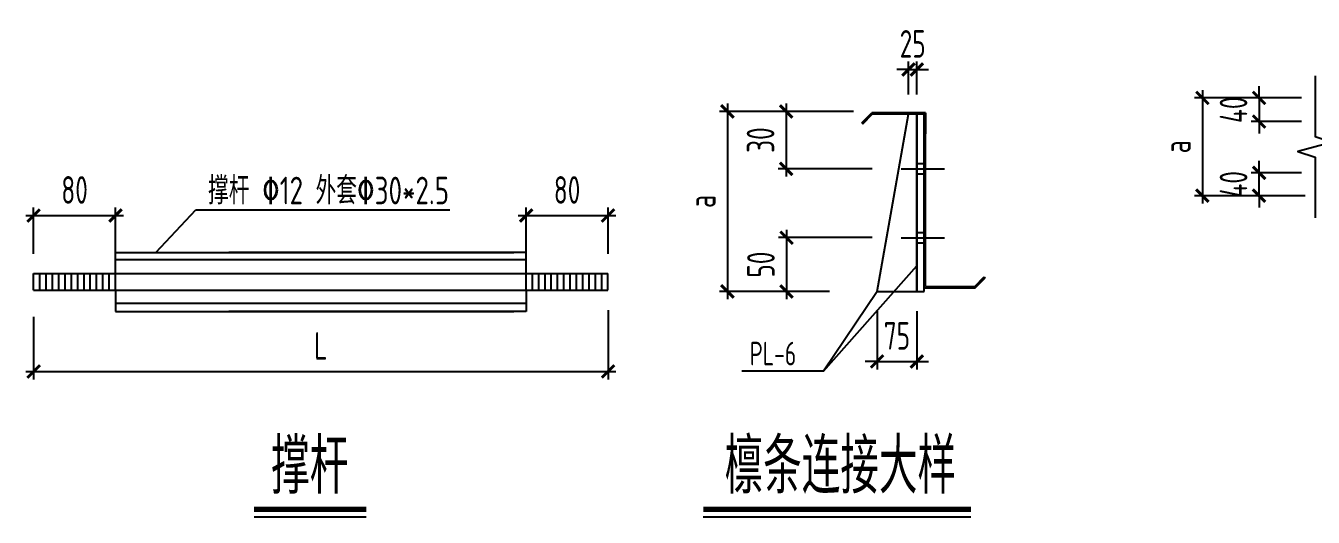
# Model space of a CAD drawing. Extents: x 287065 to 1473467, y 284802 to 344222.
# Drawn here: x 1424869 to 1441221, y 309185 to 315426 of the extents above; entities that cross this region are included whole.
import ezdxf
from ezdxf.enums import TextEntityAlignment as Align

# ---------------------------------------------------------------- set-up
doc = ezdxf.new("R2010")
doc.units = 0
doc.header["$LTSCALE"] = 1000
doc.linetypes.add('DOTE', pattern=[2.42, 2, -0.2, 0.02, -0.2])
doc.layers.get('0').update_dxf_attribs({"linetype": 'CONTINUOUS'})
doc.layers.get('DEFPOINTS').update_dxf_attribs({"linetype": 'CONTINUOUS'})
for name, color, linetype in [('1', 3, 'CONTINUOUS'), ('AXIS_TEXT', 3, 'CONTINUOUS'), ('DIM', 3, 'CONTINUOUS'), ('DOTE', 8, 'DOTE'), ('NUM', 3, 'CONTINUOUS'), ('TEXT', 7, 'CONTINUOUS'), ('THIN', 7, 'CONTINUOUS'), ('建筑', 3, 'CONTINUOUS')]:
    doc.layers.add(name, color=color, linetype=linetype)
doc.styles.add('TSSD_Dimension', font='tssdeng.shx', dxfattribs={"width": 0.7, "bigfont": 'hztxt.shx'})
doc.styles.add('TSSD_Rein', font='tssdeng.shx', dxfattribs={"width": 0.7, "bigfont": 'hztxt.shx'})
doc.dimstyles.new('TSSD_100_100', dxfattribs={"dimtxt": 350, "dimasz": 150, "dimexe": 100, "dimexo": 250, "dimgap": 150, "dimtad": 1, "dimdec": 0, "dimzin": 0, "dimdsep": 46, "dimtxsty": 'TSSD_Dimension', "dimblk": 'ARCHTICK', "dimcen": 0, "dimdle": 100, "dimclrd": 3, "dimclre": 3, "dimclrt": 7, "dimadec": 0, "dimazin": 0, "dimtfac": 1, "dimtdec": 0, "dimtix": 1, "dimtmove": 2, "dimatfit": 3, "dimfxl": 100, "dimtolj": 1, "dimtzin": 0, "dimarcsym": 0})

# ---------------------------------------------------------------- blocks, each defined once
blk = doc.blocks.new('_ARCHTICK')
at = {"color": 0}
blk.add_lwpolyline([(-0.53, -0.53, 0.25, 0.25, 0), (0.53, 0.53, 0.5, 0.5, 0)], format="xyseb", dxfattribs=at)
blk = doc.blocks.new('*D844')
at = {"layer": 'DEFPOINTS', "color": 0}
for p in [(1432264, 313016), (1431224, 312280), (1432264, 312280)]:
    blk.add_point(p, dxfattribs=at)
at = {"layer": 'DIM', "color": 3, "lineweight": -2}
for p, q in [((1431124, 313016), (1432364, 313016)), ((1431224, 312530), (1431224, 313116)), ((1432264, 312530), (1432264, 313116))]:
    blk.add_line(p, q, dxfattribs=at)
at = {"layer": 'DIM', "color": 3, "lineweight": -2, "xscale": 150, "yscale": 150, "zscale": 150, "rotation": 180}
blk.add_blockref('_ARCHTICK', (1431224, 313016), dxfattribs=at)
at = {"layer": 'DIM', "color": 3, "lineweight": -2, "xscale": 150, "yscale": 150, "zscale": 150}
blk.add_blockref('_ARCHTICK', (1432264, 313016), dxfattribs=at)
at = {"layer": 'DIM', "color": 7, "insert": (1431744, 313341), "char_height": 350, "attachment_point": 5, "style": 'TSSD_Dimension'}
blk.add_mtext('\\A1;80', dxfattribs=at)
blk = doc.blocks.new('*D845')
at = {"layer": 'DEFPOINTS', "color": 0}
for p in [(1432264, 312066), (1424969, 311980), (1432264, 311036)]:
    blk.add_point(p, dxfattribs=at)
at = {"layer": 'DIM', "color": 3, "lineweight": -2}
for p, q in [((1424969, 311730), (1424969, 310936)), ((1432264, 311816), (1432264, 310936)), ((1424869, 311036), (1432364, 311036))]:
    blk.add_line(p, q, dxfattribs=at)
at = {"layer": 'DIM', "color": 3, "lineweight": -2, "xscale": 150, "yscale": 150, "zscale": 150, "rotation": 180}
blk.add_blockref('_ARCHTICK', (1424969, 311036), dxfattribs=at)
at = {"layer": 'DIM', "color": 3, "lineweight": -2, "xscale": 150, "yscale": 150, "zscale": 150}
blk.add_blockref('_ARCHTICK', (1432264, 311036), dxfattribs=at)
at = {"layer": 'DIM', "color": 7, "insert": (1428616, 311361), "char_height": 350, "attachment_point": 5, "style": 'TSSD_Dimension'}
blk.add_mtext('\\A1;L', dxfattribs=at)
blk = doc.blocks.new('*D846')
at = {"layer": 'DEFPOINTS', "color": 0}
for p in [(1426009, 313016), (1424969, 312280), (1426009, 312280)]:
    blk.add_point(p, dxfattribs=at)
at = {"layer": 'DIM', "color": 3, "lineweight": -2}
for p, q in [((1424869, 313016), (1426109, 313016)), ((1424969, 312530), (1424969, 313116)), ((1426009, 312530), (1426009, 313116))]:
    blk.add_line(p, q, dxfattribs=at)
at = {"layer": 'DIM', "color": 3, "lineweight": -2, "xscale": 150, "yscale": 150, "zscale": 150, "rotation": 180}
blk.add_blockref('_ARCHTICK', (1424969, 313016), dxfattribs=at)
at = {"layer": 'DIM', "color": 3, "lineweight": -2, "xscale": 150, "yscale": 150, "zscale": 150}
blk.add_blockref('_ARCHTICK', (1426009, 313016), dxfattribs=at)
at = {"layer": 'DIM', "color": 7, "insert": (1425489, 313341), "char_height": 350, "attachment_point": 5, "style": 'TSSD_Dimension'}
blk.add_mtext('\\A1;80', dxfattribs=at)
blk = doc.blocks.new('*D886')
at = {"layer": 'DEFPOINTS', "color": 0}
for p in [(1435869, 312735), (1434531, 312052), (1435325, 312052)]:
    blk.add_point(p, dxfattribs=at)
at = {"layer": 'DIM', "color": 3, "lineweight": -2}
for p, q in [((1434531, 312835), (1434531, 311952)), ((1435619, 312735), (1434431, 312735)), ((1435075, 312052), (1434431, 312052))]:
    blk.add_line(p, q, dxfattribs=at)
at = {"layer": 'DIM', "color": 3, "lineweight": -2, "xscale": 150, "yscale": 150, "zscale": 150}
for p, rotation in [((1434531, 312735), 90), ((1434531, 312052), 270)]:
    blk.add_blockref('_ARCHTICK', p, dxfattribs=dict(at, rotation=rotation))
at = {"layer": 'DIM', "color": 7, "insert": (1434206, 312393), "char_height": 350, "attachment_point": 5, "rotation": 90, "style": 'TSSD_Dimension'}
blk.add_mtext('\\A1;50', dxfattribs=at)
blk = doc.blocks.new('*D887')
at = {"layer": 'DEFPOINTS', "color": 0}
for p in [(1435631, 314338), (1434526, 313610), (1435869, 313610)]:
    blk.add_point(p, dxfattribs=at)
at = {"layer": 'DIM', "color": 3, "lineweight": -2}
for p, q in [((1435381, 314338), (1434426, 314338)), ((1434526, 314438), (1434526, 313510)), ((1435619, 313610), (1434426, 313610))]:
    blk.add_line(p, q, dxfattribs=at)
at = {"layer": 'DIM', "color": 3, "lineweight": -2, "xscale": 150, "yscale": 150, "zscale": 150}
for p, rotation in [((1434526, 314338), 90), ((1434526, 313610), 270)]:
    blk.add_blockref('_ARCHTICK', p, dxfattribs=dict(at, rotation=rotation))
at = {"layer": 'DIM', "color": 7, "insert": (1434201, 313974), "char_height": 350, "attachment_point": 5, "rotation": 90, "style": 'TSSD_Dimension'}
blk.add_mtext('\\A1;30', dxfattribs=at)
blk = doc.blocks.new('*D888')
at = {"layer": 'DEFPOINTS', "color": 0}
for p in [(1435168, 314338), (1433780, 312052), (1435073, 312052)]:
    blk.add_point(p, dxfattribs=at)
at = {"layer": 'DIM', "color": 3, "lineweight": -2}
for p, q in [((1434918, 314338), (1433680, 314338)), ((1433780, 314438), (1433780, 311952)), ((1434823, 312052), (1433680, 312052))]:
    blk.add_line(p, q, dxfattribs=at)
at = {"layer": 'DIM', "color": 3, "lineweight": -2, "xscale": 150, "yscale": 150, "zscale": 150}
for p, rotation in [((1433780, 314338), 90), ((1433780, 312052), 270)]:
    blk.add_blockref('_ARCHTICK', p, dxfattribs=dict(at, rotation=rotation))
at = {"layer": 'DIM', "color": 7, "insert": (1433455, 313195), "char_height": 350, "attachment_point": 5, "rotation": 90, "style": 'TSSD_Dimension'}
blk.add_mtext('\\A1;a', dxfattribs=at)
blk = doc.blocks.new('*D889')
at = {"layer": 'DEFPOINTS', "color": 0}
for p in [(1435681, 312052), (1436186, 312052), (1436186, 311163)]:
    blk.add_point(p, dxfattribs=at)
at = {"layer": 'DIM', "color": 3, "lineweight": -2}
for p, q in [((1435681, 311802), (1435681, 311063)), ((1436186, 311802), (1436186, 311063)), ((1435681, 311163), (1435531, 311163)), ((1435681, 311163), (1436186, 311163)), ((1436186, 311163), (1436336, 311163))]:
    blk.add_line(p, q, dxfattribs=at)
at = {"layer": 'DIM', "color": 3, "lineweight": -2, "xscale": 150, "yscale": 150, "zscale": 150}
blk.add_blockref('_ARCHTICK', (1435681, 311163), dxfattribs=at)
at = {"layer": 'DIM', "color": 3, "lineweight": -2, "xscale": 150, "yscale": 150, "zscale": 150, "rotation": 180}
blk.add_blockref('_ARCHTICK', (1436186, 311163), dxfattribs=at)
at = {"layer": 'DIM', "color": 7, "insert": (1435933, 311488), "char_height": 350, "attachment_point": 5, "style": 'TSSD_Dimension'}
blk.add_mtext('\\A1;75', dxfattribs=at)
blk = doc.blocks.new('*D890')
at = {"layer": 'DEFPOINTS', "color": 0}
for p in [(1436186, 314871), (1436080, 314302), (1436186, 314302)]:
    blk.add_point(p, dxfattribs=at)
at = {"layer": 'DIM', "color": 3, "lineweight": -2}
for p, q in [((1436080, 314552), (1436080, 314971)), ((1436186, 314552), (1436186, 314971)), ((1436080, 314871), (1435930, 314871)), ((1436080, 314871), (1436186, 314871)), ((1436186, 314871), (1436336, 314871))]:
    blk.add_line(p, q, dxfattribs=at)
at = {"layer": 'DIM', "color": 3, "lineweight": -2, "xscale": 150, "yscale": 150, "zscale": 150}
blk.add_blockref('_ARCHTICK', (1436080, 314871), dxfattribs=at)
at = {"layer": 'DIM', "color": 3, "lineweight": -2, "xscale": 150, "yscale": 150, "zscale": 150, "rotation": 180}
blk.add_blockref('_ARCHTICK', (1436186, 314871), dxfattribs=at)
at = {"layer": 'DIM', "color": 7, "insert": (1436133, 315196), "char_height": 350, "attachment_point": 5, "style": 'TSSD_Dimension'}
blk.add_mtext('\\A1;25', dxfattribs=at)
blk = doc.blocks.new('*D905')
at = {"layer": 'DEFPOINTS', "color": 0}
for p in [(1441323, 314509), (1440533, 314209), (1441323, 314209)]:
    blk.add_point(p, dxfattribs=at)
at = {"layer": 'DIM', "color": 3, "lineweight": -2}
for p, q in [((1440533, 314509), (1440533, 314659)), ((1441073, 314509), (1440433, 314509)), ((1440533, 314509), (1440533, 314209)), ((1441073, 314209), (1440433, 314209)), ((1440533, 314209), (1440533, 314059))]:
    blk.add_line(p, q, dxfattribs=at)
at = {"layer": 'DIM', "color": 3, "lineweight": -2, "xscale": 150, "yscale": 150, "zscale": 150}
for p, rotation in [((1440533, 314509), 270), ((1440533, 314209), 90)]:
    blk.add_blockref('_ARCHTICK', p, dxfattribs=dict(at, rotation=rotation))
at = {"layer": 'DIM', "color": 7, "insert": (1440208, 314359), "char_height": 350, "attachment_point": 5, "rotation": 90, "style": 'TSSD_Dimension'}
blk.add_mtext('\\A1;40', dxfattribs=at)
blk = doc.blocks.new('*D906')
at = {"layer": 'DEFPOINTS', "color": 0}
for p in [(1440533, 313559), (1441323, 313559), (1441368, 313268)]:
    blk.add_point(p, dxfattribs=at)
at = {"layer": 'DIM', "color": 3, "lineweight": -2}
for p, q in [((1440533, 313559), (1440533, 313709)), ((1441073, 313559), (1440433, 313559)), ((1440533, 313268), (1440533, 313559)), ((1441118, 313268), (1440433, 313268)), ((1440533, 313268), (1440533, 313118))]:
    blk.add_line(p, q, dxfattribs=at)
at = {"layer": 'DIM', "color": 3, "lineweight": -2, "xscale": 150, "yscale": 150, "zscale": 150}
for p, rotation in [((1440533, 313559), 270), ((1440533, 313268), 90)]:
    blk.add_blockref('_ARCHTICK', p, dxfattribs=dict(at, rotation=rotation))
at = {"layer": 'DIM', "color": 7, "insert": (1440208, 313413), "char_height": 350, "attachment_point": 5, "rotation": 90, "style": 'TSSD_Dimension'}
blk.add_mtext('\\A1;40', dxfattribs=at)
blk = doc.blocks.new('*D907')
at = {"layer": 'DEFPOINTS', "color": 0}
for p in [(1441323, 314509), (1439813, 313268), (1441368, 313268)]:
    blk.add_point(p, dxfattribs=at)
at = {"layer": 'DIM', "color": 3, "lineweight": -2}
for p, q in [((1441073, 314509), (1439713, 314509)), ((1439813, 314609), (1439813, 313168)), ((1441118, 313268), (1439713, 313268))]:
    blk.add_line(p, q, dxfattribs=at)
at = {"layer": 'DIM', "color": 3, "lineweight": -2, "xscale": 150, "yscale": 150, "zscale": 150}
for p, rotation in [((1439813, 314509), 90), ((1439813, 313268), 270)]:
    blk.add_blockref('_ARCHTICK', p, dxfattribs=dict(at, rotation=rotation))
at = {"layer": 'DIM', "color": 7, "insert": (1439488, 313888), "char_height": 350, "attachment_point": 5, "rotation": 90, "style": 'TSSD_Dimension'}
blk.add_mtext('\\A1;a', dxfattribs=at)

msp = doc.modelspace()

# ---------------------------------------------------------------- linework, layer by layer
at = {"layer": '1'}
for p, q in [((1435487.523, 314194.27), (1435613.232, 314319.978)), ((1435500.094, 314181.699), (1435620.596, 314302.2)), ((1436297.681, 314319.978), (1435613.232, 314319.978)), ((1436279.903, 314302.2), (1435620.596, 314302.2)), ((1435681.169, 312052.2), (1436079.808, 314302.2)), ((1436185.614, 314302.2), (1436185.614, 312052.2)), ((1436185.614, 312052.2), (1436185.614, 314302.2)), ((1436279.903, 312097.74), (1436279.903, 314302.2)), ((1436279.903, 312052.2), (1436279.903, 314302.2)), ((1436297.681, 312115.518), (1436297.681, 314319.978)), ((1436297.681, 314319.978), (1436297.681, 314053.31)), ((1435487.523, 314194.27), (1435500.094, 314181.699)), ((1436921.433, 312115.518), (1437041.935, 312236.02)), ((1436928.797, 312097.74), (1437054.506, 312223.449)), ((1437041.935, 312236.02), (1437054.506, 312223.449)), ((1435681.169, 312052.2), (1436185.614, 312052.2)), ((1436185.614, 312052.2), (1436279.903, 312052.2)), ((1436279.903, 312097.74), (1436609.531, 312097.74)), ((1436279.903, 312097.74), (1436928.797, 312097.74)), ((1436297.681, 312115.518), (1436921.433, 312115.518))]:
    msp.add_line(p, q, dxfattribs=at)
at = {"layer": 'AXIS_TEXT', "linetype": 'Continuous', "ltscale": 0.125}
for p, q in [((1436185.614, 313675.816), (1436279.903, 313675.816)), ((1436185.614, 313543.844), (1436279.903, 313543.844)), ((1436185.614, 312800.627), (1436279.903, 312800.627)), ((1436185.614, 312668.655), (1436279.903, 312668.655))]:
    msp.add_line(p, q, dxfattribs=at)
at = {"layer": 'DOTE', "ltscale": 50}
for p, q in [((1435986.47, 313609.83), (1436538.695, 313609.83)), ((1435986.47, 312734.641), (1436538.695, 312734.641))]:
    msp.add_line(p, q, dxfattribs=at)
at = {"layer": 'NUM'}
msp.add_line((1429193.233, 309184.983), (1427769.204, 309184.983), dxfattribs=at)
at = {"layer": 'NUM', "const_width": 70}
for points in [[(1429193.233, 309284.753), (1427769.204, 309284.753)], [(1436872.649, 309284.753), (1433472.3, 309284.753)]]:
    msp.add_lwpolyline(points, dxfattribs=at)
at = {"layer": 'NUM'}
msp.add_lwpolyline([(1436872.649, 309184.753), (1433472.3, 309184.753)], dxfattribs=at)
at = {"layer": 'TEXT'}
for p, q in [((1426520.16, 312548.69), (1427027.124, 313089.578)), ((1427027.124, 313089.578), (1430256.753, 313089.578)), ((1435000.476, 311039.412), (1436185.614, 312378.598)), ((1435681.169, 312052.2), (1435000.476, 311039.412)), ((1435000.476, 311039.412), (1433963.959, 311039.412))]:
    msp.add_line(p, q, dxfattribs=at)
at = {"layer": 'THIN'}
msp.add_lwpolyline([(1441243.114, 314788.828), (1441243.114, 314018.198), (1441463.114, 313948.198), (1441023.114, 313828.198), (1441243.114, 313758.198), (1441243.114, 312987.567)], dxfattribs=at)
at = {"layer": '建筑', "linetype": 'Continuous'}
for p, q in [((1426008.8, 312279.662), (1426008.8, 312548.69)), ((1426008.8, 312548.69), (1431069.381, 312548.69)), ((1431223.534, 312548.69), (1427450.16, 312548.69)), ((1431223.534, 312279.662), (1431223.534, 312548.69)), ((1431223.534, 312454.221), (1426008.8, 312454.221)), ((1424968.8, 312279.662), (1432263.534, 312279.662)), ((1424968.8, 312066.329), (1424968.8, 312279.662)), ((1425048.8, 312066.329), (1425048.8, 312279.662)), ((1425048.8, 312066.329), (1425048.8, 312279.662)), ((1425128.8, 312066.329), (1425128.8, 312279.662)), ((1425128.8, 312066.329), (1425128.8, 312279.662)), ((1425208.8, 312066.329), (1425208.8, 312279.662)), ((1425208.8, 312066.329), (1425208.8, 312279.662)), ((1425288.8, 312066.329), (1425288.8, 312279.662)), ((1425288.8, 312066.329), (1425288.8, 312279.662)), ((1425368.8, 312066.329), (1425368.8, 312279.662)), ((1425368.8, 312066.329), (1425368.8, 312279.662)), ((1425448.8, 312066.329), (1425448.8, 312279.662)), ((1425448.8, 312066.329), (1425448.8, 312279.662)), ((1425528.8, 312066.329), (1425528.8, 312279.662)), ((1425528.8, 312066.329), (1425528.8, 312279.662)), ((1425608.8, 312066.329), (1425608.8, 312279.662)), ((1425608.8, 312066.329), (1425608.8, 312279.662)), ((1425608.8, 312066.329), (1425608.8, 312279.662)), ((1425688.8, 312066.329), (1425688.8, 312279.662)), ((1425688.8, 312066.329), (1425688.8, 312279.662)), ((1425768.8, 312066.329), (1425768.8, 312279.662)), ((1425768.8, 312066.329), (1425768.8, 312279.662)), ((1425848.8, 312066.329), (1425848.8, 312279.662)), ((1425848.8, 312066.329), (1425848.8, 312279.662)), ((1425928.8, 312066.329), (1425928.8, 312279.662)), ((1425928.8, 312066.329), (1425928.8, 312279.662)), ((1426008.8, 312066.329), (1426008.8, 312279.662)), ((1426008.8, 312066.329), (1426008.8, 312279.662)), ((1431223.534, 312066.329), (1431223.534, 312279.662)), ((1431223.534, 312066.329), (1431223.534, 312279.662)), ((1431303.534, 312066.329), (1431303.534, 312279.662)), ((1431303.534, 312066.329), (1431303.534, 312279.662)), ((1431383.534, 312066.329), (1431383.534, 312279.662)), ((1431383.534, 312066.329), (1431383.534, 312279.662)), ((1431463.534, 312066.329), (1431463.534, 312279.662)), ((1431463.534, 312066.329), (1431463.534, 312279.662)), ((1431543.534, 312066.329), (1431543.534, 312279.662)), ((1431543.534, 312066.329), (1431543.534, 312279.662)), ((1431623.534, 312066.329), (1431623.534, 312279.662)), ((1431623.534, 312066.329), (1431623.534, 312279.662)), ((1431623.534, 312066.329), (1431623.534, 312279.662)), ((1431703.534, 312066.329), (1431703.534, 312279.662)), ((1431703.534, 312066.329), (1431703.534, 312279.662)), ((1431783.534, 312066.329), (1431783.534, 312279.662)), ((1431783.534, 312066.329), (1431783.534, 312279.662)), ((1431863.534, 312066.329), (1431863.534, 312279.662)), ((1431863.534, 312066.329), (1431863.534, 312279.662)), ((1431943.534, 312066.329), (1431943.534, 312279.662)), ((1431943.534, 312066.329), (1431943.534, 312279.662)), ((1432023.534, 312066.329), (1432023.534, 312279.662)), ((1432023.534, 312066.329), (1432023.534, 312279.662)), ((1432103.534, 312066.329), (1432103.534, 312279.662)), ((1432103.534, 312066.329), (1432103.534, 312279.662)), ((1432183.534, 312066.329), (1432183.534, 312279.662)), ((1432183.534, 312066.329), (1432183.534, 312279.662)), ((1432263.534, 312066.329), (1432263.534, 312279.662)), ((1424968.8, 312066.329), (1432263.534, 312066.329)), ((1426008.8, 312066.329), (1426008.8, 311797.301)), ((1431223.534, 312066.329), (1431223.534, 311797.301)), ((1431223.534, 311900.834), (1426008.8, 311900.834)), ((1426008.8, 311797.301), (1431069.381, 311797.301)), ((1431223.534, 311797.301), (1427450.16, 311797.301))]:
    msp.add_line(p, q, dxfattribs=at)

# ---------------------------------------------------------------- texts
at = {"layer": 'NUM', "style": 'TSSD_Dimension', "width": 0.7}
msp.add_text('撑杆', height=700, dxfattribs=at).set_placement((1428476.61, 309868.605), align=Align.MIDDLE)
msp.add_text('檩条连接大样', height=700, dxfattribs=at).set_placement((1433744.446, 309484.753))
at = {"layer": 'TEXT'}
for s, height, style, width, p in [('撑杆 \x8212 外套\x8230*2.5', 350, 'TSSD_Rein', 0.75, (1427185.11, 313158.546)), ('PL-6', 300, 'TSSD_Dimension', 0.7, (1434063.905, 311113.056))]:
    msp.add_text(s, height=height, dxfattribs=dict(at, style=style, width=width)).set_placement(p)

# ---------------------------------------------------------------- dimensions: what is measured, and where the dimension line sits
at = {"layer": 'DIM'}
for base, p1, p2, text, picture, middle in [((1436185.614, 314871.241), (1436079.808, 314302.2), (1436185.614, 314302.2), '25', '*D890', (1436132.711, 315196.241)), ((1426008.8, 313016.143), (1424968.8, 312279.662), (1426008.8, 312279.662), '80', '*D846', (1425488.8, 313341.143)), ((1432263.534, 313016.143), (1431223.534, 312279.662), (1432263.534, 312279.662), '80', '*D844', (1431743.534, 313341.143)), ((1432263.534, 311035.772), (1424968.8, 311980.035), (1432263.534, 312066.329), 'L', '*D845', (1428616.167, 311360.772)), ((1436185.614, 311162.889), (1435681.169, 312052.2), (1436185.614, 312052.2), '75', '*D889', (1435933.392, 311487.889))]:
    dim = msp.add_linear_dim(base=base, p1=p1, p2=p2, text=text, dimstyle='TSSD_100_100', dxfattribs=at)
    dim.commit()
    dim.dimension.update_dxf_attribs({"geometry": picture, "text_midpoint": middle})
for base, p1, p2, angle, text, picture, middle in [((1440532.813, 314208.828), (1441323.345, 314508.828), (1441323.345, 314208.828), 90, '40', '*D905', (1440207.813, 314358.828)), ((1439813.212, 313267.567), (1441323.345, 314508.828), (1441367.616, 313267.567), 90, 'a', '*D907', (1439488.212, 313888.198)), ((1433779.523, 312052.2), (1435168.043, 314337.756), (1435073.138, 312052.2), 90, 'a', '*D888', (1433454.523, 313194.978)), ((1434526.364, 313609.83), (1435631.01, 314337.756), (1435869.44, 313609.83), 90, '30', '*D887', (1434201.364, 313973.793)), ((1440532.813, 313558.828), (1441367.616, 313267.567), (1441323.345, 313558.828), 270, '40', '*D906', (1440207.813, 313413.198)), ((1434530.655, 312052.2), (1435869.44, 312734.641), (1435324.626, 312052.2), 90, '50', '*D886', (1434205.655, 312393.421))]:
    dim = msp.add_linear_dim(base=base, p1=p1, p2=p2, angle=angle, text=text, dimstyle='TSSD_100_100', dxfattribs=at)
    dim.commit()
    dim.dimension.update_dxf_attribs({"geometry": picture, "text_midpoint": middle})

doc.saveas('drawing.dxf')
